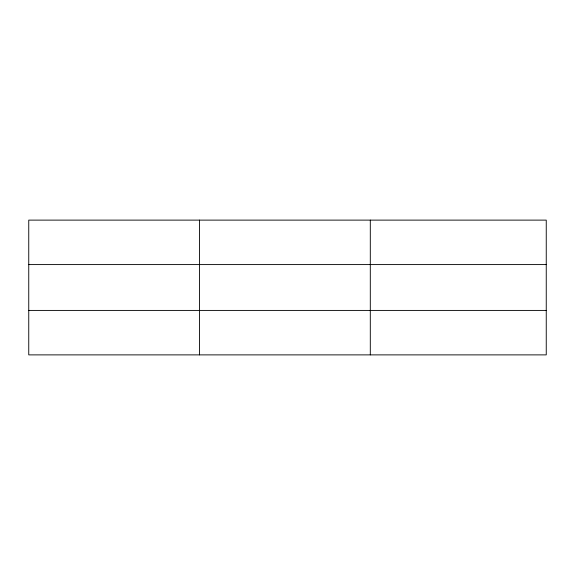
<?xml version="1.0" encoding="UTF-8"?>
<svg xmlns="http://www.w3.org/2000/svg" width="575" height="575" viewBox="0 0 575 575"><rect width="100%" height="100%" fill="white"/><g stroke="black" fill="none" stroke-linecap="round" stroke-linejoin="round"><path stroke-width="0.86" d="M199.525 220.117L199.525 354.883M370.3 220.117L370.3 354.883M546.25 310.414L546.25 354.883L28.75 354.883L28.75 220.117L546.25 220.117L546.25 310.414L28.75 310.414M28.75 264.586L546.25 264.586"/></g></svg>
